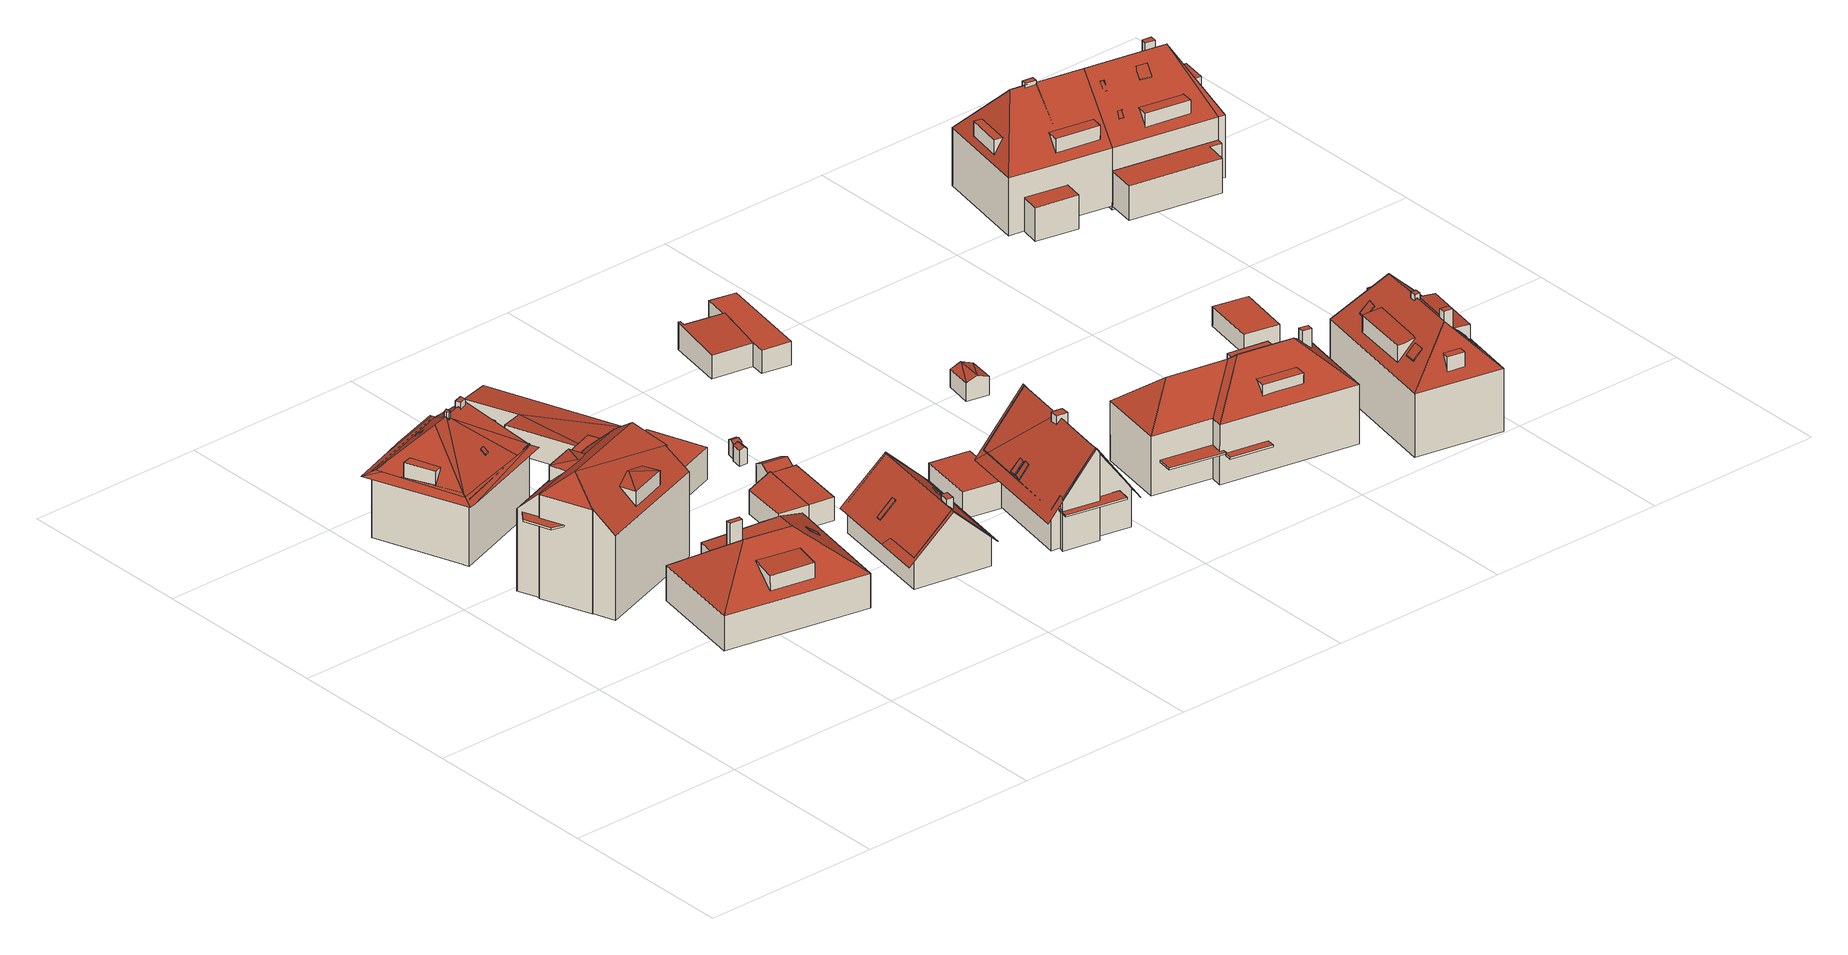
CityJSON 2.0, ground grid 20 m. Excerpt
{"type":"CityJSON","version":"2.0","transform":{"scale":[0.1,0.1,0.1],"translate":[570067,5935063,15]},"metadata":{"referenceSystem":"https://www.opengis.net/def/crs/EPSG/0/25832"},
"CityObjects":{
"building1":{"type":"Building","attributes":{"Grundfläche 2D":"125.779382","Grundhöhe NN":"16.506"},"children":["building1-1","building1-2","building1-3","building1-4","building1-5","building1-6","building1-7","building1-8"],"geometry":[{"type":"MultiSurface","lod":"3","boundaries":[[[0,1,2,3,4,5,6]],[[2,7,8,9,10,4,3]],[[11,0,12,13]],[[0,11,1]],[[14,15,13,12,16,8]],[[16,9,8]],[[17,18,2,19,20,21,22]],[[17,22,21,20,23,24,8,24,18]],[[25,20,26,27,13]],[[20,19,2,1,26]],[[14,8,24,23]],[[13,15,14,23,20,25]],[[8,7,2,18,24]],[[1,11,13,27,26]],[[28,29,24,14,30,31,32]],[[33,34,3,7,29,28]],[[35,36,34,33,37]],[[38,31,30,15,25,27,11,35,37,39]],[[35,11,1]],[[31,38,39,37,33,28,32]],[[35,1,0,6,5,4,3,34,36]],[[15,30,14,16,12,13]],[[9,16,14]],[[8,9,14]],[[3,4,10,9,8,7]],[[8,14,24]],[[8,24,29]],[[8,29,7]],[[13,27,25]],[[27,13,11]],[[13,25,15]]],"semantics":{"surfaces":[{"type":"RoofSurface"},{"type":"WallSurface"},{"type":"GroundSurface"}],"values":[0,0,0,0,0,0,0,0,0,0,0,0,0,0,1,1,1,1,1,2,0,0,0,0,0,0,0,0,0,0,0]}}]},
"building1-1":{"type":"BuildingInstallation","parents":["building1"],"geometry":[{"type":"MultiSurface","lod":"3","boundaries":[[[40,41,42,43]],[[42,41,44]],[[40,43,45]],[[41,40,45,44]]],"semantics":{"surfaces":[{"type":"RoofSurface"},{"type":"WallSurface"}],"values":[0,1,1,1]}}]},
"building1-2":{"type":"BuildingInstallation","parents":["building1"],"geometry":[{"type":"MultiSurface","lod":"3","boundaries":[[[46,47,48,49,50,51]],[[49,48,23,21,52]],[[51,50,49,52,19,53]],[[51,53,20,46]],[[20,54,47,46]],[[48,47,54,23]]],"semantics":{"surfaces":[{"type":"RoofSurface"},{"type":"WallSurface"}],"values":[0,1,1,1,1,1]}}]},
"building1-3":{"type":"BuildingInstallation","parents":["building1"],"geometry":[{"type":"MultiSurface","lod":"3","boundaries":[[[55,56,57,58]],[[58,57,59,60]],[[60,55,58]],[[57,56,59]]],"semantics":{"surfaces":[{"type":"RoofSurface"},{"type":"WallSurface"}],"values":[0,1,1,1]}}]},
"building1-4":{"type":"BuildingInstallation","parents":["building1"],"geometry":[{"type":"MultiSurface","lod":"3","boundaries":[[[61,62,63,64]],[[61,64,65,66]],[[62,61,66,22,67]],[[63,62,67,68]],[[17,65,64,63,68]]],"semantics":{"surfaces":[{"type":"RoofSurface"},{"type":"WallSurface"}],"values":[0,1,1,1,1]}}]},
"building1-5":{"type":"BuildingInstallation","parents":["building1"],"geometry":[{"type":"MultiSurface","lod":"3","boundaries":[[[69,70,71,72]],[[69,72,73]],[[70,69,73,74]],[[71,70,74,75]],[[71,75,72]]],"semantics":{"surfaces":[{"type":"RoofSurface"},{"type":"WallSurface"}],"values":[0,1,1,1,1]}}]},
"building1-6":{"type":"BuildingInstallation","parents":["building1"],"geometry":[{"type":"MultiSurface","lod":"3","boundaries":[[[76,77,78,79]],[[80,81,76,79]],[[82,80,79,78]],[[81,83,77,76]],[[83,82,78,77]]],"semantics":{"surfaces":[{"type":"RoofSurface"},{"type":"WallSurface"}],"values":[0,1,1,1,1]}}]},
"building1-7":{"type":"BuildingInstallation","parents":["building1"],"geometry":[{"type":"MultiSurface","lod":"3","boundaries":[[[84,85,86,87]],[[86,88,89,87]],[[90,84,87,89]],[[85,84,90,91]],[[91,88,86,85]],[[88,91,90,89]]],"semantics":{"surfaces":[{"type":"RoofSurface"},{"type":"WallSurface"},{"type":"OuterCeilingSurface"}],"values":[0,1,1,1,1,2]}}]},
"building1-8":{"type":"BuildingInstallation","parents":["building1"],"geometry":[{"type":"MultiSurface","lod":"3","boundaries":[[[92,93,94]],[[93,95,94]],[[96,97,95]],[[97,94,95]],[[98,99,96,95,93,100]],[[93,92,101,100]],[[97,96,99,102]],[[92,94,97,102,103,101]],[[99,98,100,101,103,102]]],"semantics":{"surfaces":[{"type":"RoofSurface"},{"type":"WallSurface"},{"type":"OuterCeilingSurface"}],"values":[0,0,0,0,1,1,1,1,2]}}]},
"building2":{"type":"Building","attributes":{"Grundfläche 2D":"173.833402","Grundhöhe NN":"15.653"},"children":["building2-1","building2-2"],"geometry":[{"type":"Solid","lod":"3","boundaries":[[[[104,105,106,107,108]],[[108,107,109]],[[109,107,106,110,111]],[[112,113,114,115,116,117,118]],[[112,118,117,116,119,120,121,122]],[[123,124,125,126,127,128,120],[110,106,120,106,105,104,129,130,131,132,111]],[[128,133,121,120]],[[123,120,119]],[[122,121,133]],[[134,135,136,137,138,139,140,141]],[[104,108,130,129]],[[132,109,111]],[[130,108,109,132,131]],[[112,136,135,113]],[[142,115,114,113,135,134,143]],[[144,116,115,142,145,146]],[[147,119,116,144,146,145,148,149]],[[119,147,149,148,150,123]],[[124,123,150,151]],[[125,124,151,152]],[[127,126,125,152,153]],[[128,127,153,154]],[[133,128,154,155]],[[137,122,133,155,156,138]],[[122,137,136,112]],[[139,138,156,157]],[[140,139,157,158]],[[141,140,158,159]],[[134,141,159,143]],[[148,145,142,143,159,158,157,156,155,154,153,152,151,150]]]],"semantics":{"surfaces":[{"type":"RoofSurface"},{"type":"WallSurface"},{"type":"GroundSurface"}],"values":[[0,0,0,0,0,0,0,0,0,0,1,1,1,1,1,1,1,1,1,1,1,1,1,1,1,1,1,1,1,2]]}}]},
"building2-1":{"type":"BuildingInstallation","parents":["building2"],"geometry":[{"type":"MultiSurface","lod":"3","boundaries":[[[117,160,161,162,163]],[[163,162,164]],[[164,162,161,165,118]],[[117,163,166,167]],[[164,118,168]],[[168,166,163,164]]],"semantics":{"surfaces":[{"type":"RoofSurface"},{"type":"WallSurface"}],"values":[0,0,0,1,1,1]}}]},
"building2-2":{"type":"BuildingInstallation","parents":["building2"],"geometry":[{"type":"MultiSurface","lod":"3","boundaries":[[[169,170,171,172,147,144]],[[173,149,147,172]],[[149,146,144,147]],[[146,174,169,144]],[[174,175,170,169]],[[175,176,171,170]],[[176,173,172,171]],[[173,176,175,174,146,149]]],"semantics":{"surfaces":[{"type":"RoofSurface"},{"type":"WallSurface"},{"type":"OuterCeilingSurface"}],"values":[0,1,1,1,1,1,1,2]}}]},
"building3":{"type":"Building","attributes":{"Grundfläche 2D":"205.072046","Grundhöhe NN":"16.627"},"children":["building3-1","building3-2","building3-3"],"geometry":[{"type":"Solid","lod":"3","boundaries":[[[[177,178,179,180,181]],[[182,183,184,185]],[[186,187,185,184],[181,188,189,190,178,177]],[[191,183,182]],[[192,184,183,191]],[[192,193,186,184]],[[187,186,193]],[[181,180,188]],[[179,178,190,189]],[[189,188,180,179]],[[194,195,182,185]],[[195,196,191,182]],[[196,197,192,191]],[[197,198,193,192]],[[198,199,187,193]],[[199,194,185,187]],[[199,198,197,196,195,194]]]],"semantics":{"surfaces":[{"type":"RoofSurface"},{"type":"WallSurface"},{"type":"GroundSurface"}],"values":[[0,0,0,0,0,0,0,1,1,1,1,1,1,1,1,1,2]]}}]},
"building3-1":{"type":"BuildingInstallation","parents":["building3"],"geometry":[{"type":"MultiSurface","lod":"3","boundaries":[[[200,201,202,203]],[[201,200,204,205]],[[203,202,206,207]],[[200,203,207,204]],[[202,201,205,206]]],"semantics":{"surfaces":[{"type":"RoofSurface"},{"type":"WallSurface"}],"values":[0,1,1,1,1]}}]},
"building3-2":{"type":"BuildingInstallation","parents":["building3"],"geometry":[{"type":"MultiSurface","lod":"3","boundaries":[[[208,209,210,211]],[[211,210,212,213]],[[208,211,213,214]],[[209,208,214,215]],[[210,209,215,212]]],"semantics":{"surfaces":[{"type":"RoofSurface"},{"type":"WallSurface"}],"values":[0,1,1,1,1]}}]},
"building3-3":{"type":"BuildingInstallation","parents":["building3"],"geometry":[{"type":"MultiSurface","lod":"3","boundaries":[[[216,217,218,219]],[[219,218,220,221]],[[216,219,221,222]],[[217,216,222,223]],[[218,217,223,220]]],"semantics":{"surfaces":[{"type":"RoofSurface"},{"type":"WallSurface"}],"values":[0,1,1,1,1]}}]},
"building4":{"type":"Building","attributes":{"Grundfläche 2D":"21.922705","Grundhöhe NN":"16.578"},"geometry":[{"type":"Solid","lod":"3","boundaries":[[[[224,225,226,227]],[[225,224,228,229]],[[226,225,229,230]],[[227,226,230,231]],[[224,227,231,228]],[[229,228,231,230]]]],"semantics":{"surfaces":[{"type":"RoofSurface"},{"type":"WallSurface"},{"type":"GroundSurface"}],"values":[[0,1,1,1,1,2]]}}]},
"building5":{"type":"Building","attributes":{"Grundfläche 2D":"36.513478","Grundhöhe NN":"16.173"},"children":["building5-1","building5-2"],"geometry":[{"type":"Solid","lod":"3","boundaries":[[[[232,233,234,235,236,237]],[[232,237,238,239,233]],[[233,239,240,234]],[[235,234,240,241]],[[237,236,235,241,242,238]],[[240,239,238,242,241]]]],"semantics":{"surfaces":[{"type":"RoofSurface"},{"type":"WallSurface"},{"type":"GroundSurface"}],"values":[[0,1,1,1,1,2]]}}]},
"building5-1":{"type":"BuildingInstallation","parents":["building5"],"geometry":[{"type":"MultiSurface","lod":"3","boundaries":[[[243,244,245,246]],[[247,248,244,243]],[[249,250,246,245]],[[250,247,243,246]],[[248,249,245,244]],[[248,247,250,249]]],"semantics":{"surfaces":[{"type":"RoofSurface"},{"type":"WallSurface"},{"type":"OuterCeilingSurface"}],"values":[0,1,1,1,1,2]}}]},
"building5-2":{"type":"BuildingInstallation","parents":["building5"],"geometry":[{"type":"MultiSurface","lod":"3","boundaries":[[[251,252,253,254]],[[255,256,254,253]],[[256,257,251,254]],[[257,258,252,251]],[[258,255,253,252]],[[258,257,256,255]]],"semantics":{"surfaces":[{"type":"RoofSurface"},{"type":"WallSurface"},{"type":"OuterCeilingSurface"}],"values":[0,1,1,1,1,2]}}]},
"building6":{"type":"Building","attributes":{"Grundfläche 2D":"84.459665","Grundhöhe NN":"16.590"},"children":["building6-1"],"geometry":[{"type":"Solid","lod":"3","boundaries":[[[[259,260,261]],[[262,263,260,259]],[[264,265,260,263]],[[259,261,266,267]],[[263,262,259,267,268,269]],[[264,263,269,270]],[[265,264,270,271]],[[260,265,271,272]],[[261,260,272,266]],[[270,269,268,267,266,272,271]]]],"semantics":{"surfaces":[{"type":"RoofSurface"},{"type":"WallSurface"},{"type":"GroundSurface"}],"values":[[0,0,0,1,1,1,1,1,1,2]]}}]},
"building6-1":{"type":"BuildingInstallation","parents":["building6"],"geometry":[{"type":"MultiSurface","lod":"3","boundaries":[[[273,274,275,276,277,278,279]],[[280,275,274]],[[273,279,278,281,282]],[[274,273,282,283]],[[280,274,283,284]],[[275,280,284,285]],[[276,275,285,286,262,277]],[[281,278,277,262,286]],[[286,285,284,283,282,281]]],"semantics":{"surfaces":[{"type":"RoofSurface"},{"type":"WallSurface"},{"type":"OuterCeilingSurface"}],"values":[0,0,1,1,1,1,1,1,2]}}]},
"building7":{"type":"Building","attributes":{"Grundfläche 2D":"107.794295","Grundhöhe NN":"16.826"},"children":["building7-1","building7-2","building7-3","building7-4"],"geometry":[{"type":"Solid","lod":"3","boundaries":[[[[287,288,289,290,291,292,293,294]],[[289,288,287,294,295,296]],[[297,298,299,300]],[[301,287,297,300,302]],[[303,301,302,304]],[[299,298,288,303,304]],[[300,299,304,302]],[[289,288,298,297,287,294,293,292,291,290]],[[301,303,288,289,296,295,294,287]]]],"semantics":{"surfaces":[{"type":"RoofSurface"},{"type":"WallSurface"},{"type":"GroundSurface"}],"values":[[0,0,1,1,1,1,2,0,0]]}}]},
"building7-1":{"type":"BuildingInstallation","parents":["building7"],"geometry":[{"type":"MultiSurface","lod":"3","boundaries":[[[305,306,307,308,309]],[[310,311,305,309]],[[312,310,309,308]],[[307,313,312,308]]],"semantics":{"surfaces":[{"type":"RoofSurface"},{"type":"WallSurface"}],"values":[0,1,1,1]}}]},
"building7-2":{"type":"BuildingInstallation","parents":["building7"],"geometry":[{"type":"MultiSurface","lod":"3","boundaries":[[[314,315,316,317]],[[318,319,317,316]],[[314,317,319,320]],[[320,321,315,314]],[[316,315,321,318]]],"semantics":{"surfaces":[{"type":"RoofSurface"},{"type":"WallSurface"}],"values":[0,1,1,1,1]}}]},
"building7-3":{"type":"BuildingInstallation","parents":["building7"],"geometry":[{"type":"MultiSurface","lod":"3","boundaries":[[[322,323,324,325]],[[324,323,326,327]],[[325,324,327,328]],[[328,329,322,325]],[[329,326,323,322]]],"semantics":{"surfaces":[{"type":"RoofSurface"},{"type":"WallSurface"}],"values":[0,1,1,1,1]}}]},
"building7-4":{"type":"BuildingInstallation","parents":["building7"],"geometry":[{"type":"MultiSurface","lod":"3","boundaries":[[[330,310,312,331]],[[313,332,331,312]],[[332,333,330,331]],[[333,311,310,330]]],"semantics":{"surfaces":[{"type":"RoofSurface"},{"type":"WallSurface"}],"values":[0,1,1,1]}}]},
"building8":{"type":"Building","attributes":{"Grundfläche 2D":"20.406325","Grundhöhe NN":"16.701"},"geometry":[{"type":"Solid","lod":"3","boundaries":[[[[334,335,224,336]],[[337,338,336,224]],[[338,339,334,336]],[[339,340,335,334]],[[340,337,224,335]],[[340,339,338,337]]]],"semantics":{"surfaces":[{"type":"RoofSurface"},{"type":"WallSurface"},{"type":"GroundSurface"}],"values":[[0,1,1,1,1,2]]}}]},
"building9":{"type":"Building","attributes":{"Grundfläche 2D":"6.715990","Grundhöhe NN":"16.578"},"geometry":[{"type":"Solid","lod":"3","boundaries":[[[[341,342,343,344]],[[345,341,344,346]],[[346,344,343,347,348]],[[345,346,348,349]],[[342,341,345,349,350]],[[343,342,350,347]],[[348,347,350,349]]]],"semantics":{"surfaces":[{"type":"RoofSurface"},{"type":"WallSurface"},{"type":"GroundSurface"}],"values":[[0,0,1,1,1,1,2]]}}]},
"building10":{"type":"Building","attributes":{"Grundfläche 2D":"1.059563","Grundhöhe NN":"16.506"},"geometry":[{"type":"Solid","lod":"3","boundaries":[[[[351,352,353,354]],[[355,351,354,356]],[[356,354,353,357,358]],[[355,356,358,359]],[[352,351,355,359,360]],[[353,352,360,357]],[[358,357,360,359]]]],"semantics":{"surfaces":[{"type":"RoofSurface"},{"type":"WallSurface"},{"type":"GroundSurface"}],"values":[[0,0,1,1,1,1,2]]}}]},
"building11":{"type":"Building","attributes":{"Grundfläche 2D":"0.875251","Grundhöhe NN":"16.700"},"geometry":[{"type":"Solid","lod":"3","boundaries":[[[[361,362,363,364]],[[361,364,365,366,367]],[[365,364,363,368,369]],[[367,366,365,369,370]],[[362,361,367,370,371]],[[363,362,371,368]],[[369,368,371,370]]]],"semantics":{"surfaces":[{"type":"RoofSurface"},{"type":"WallSurface"},{"type":"GroundSurface"}],"values":[[0,0,1,1,1,1,2]]}}]},
"building12":{"type":"Building","attributes":{"Grundfläche 2D":"28.225681","Grundhöhe NN":"16.705"},"geometry":[{"type":"Solid","lod":"3","boundaries":[[[[372,373,374,375,376,377]],[[378,379,376,375]],[[379,380,377,376]],[[380,381,372,377]],[[381,382,373,372]],[[382,383,374,373]],[[383,378,375,374]],[[378,383,382,381,380,379]]]],"semantics":{"surfaces":[{"type":"RoofSurface"},{"type":"WallSurface"},{"type":"GroundSurface"}],"values":[[0,1,1,1,1,1,1,2]]}}]},
"building13":{"type":"Building","attributes":{"Grundfläche 2D":"120.433081","Grundhöhe NN":"16.885"},"children":["building13-1","building13-2","building13-3","building13-4","building13-5"],"geometry":[{"type":"Solid","lod":"3","boundaries":[[[[384,385,386,387,388]],[[389,390,385,384,388]],[[391,392,393,394,395,390]],[[396,391,390,389,388]],[[387,386,397,388]],[[392,391,396,388,397,398,393]],[[399,387,400,401,402]],[[403,399,402,404]],[[405,406,403,404,407,408]],[[409,410,406,405,408,407,411,412]],[[413,414,392,410,409,412,411,415,416]],[[417,418,419,414,413,416,415,420,421]],[[418,417,421,420,422,423]],[[400,384,389,423,422,401]],[[402,401,422,420,415,411,407,404]],[[386,385,384,400,387]],[[384,385,390,389]],[[387,399,403,406,410,392,393,398,397,386]],[[393,392,414,419,418,423,389,390,395,394]]]],"semantics":{"surfaces":[{"type":"RoofSurface"},{"type":"WallSurface"},{"type":"GroundSurface"}],"values":[[0,0,0,0,0,0,1,1,1,1,1,1,1,1,2,0,0,0,0]]}}]},
"building13-1":{"type":"BuildingInstallation","parents":["building13"],"geometry":[{"type":"MultiSurface","lod":"3","boundaries":[[[424,425,426,427]],[[427,426,428,429]],[[424,427,429,430]],[[425,424,430,431]],[[426,425,431,428]]],"semantics":{"surfaces":[{"type":"RoofSurface"},{"type":"WallSurface"}],"values":[0,1,1,1,1]}}]},
"building13-2":{"type":"BuildingInstallation","parents":["building13"],"geometry":[{"type":"MultiSurface","lod":"3","boundaries":[[[432,433,434,435]],[[433,432,436,437]],[[434,438,439,435]],[[439,436,432,435]],[[437,438,434,433]]],"semantics":{"surfaces":[{"type":"RoofSurface"},{"type":"WallSurface"}],"values":[0,1,1,1,1]}}]},
"building13-3":{"type":"BuildingInstallation","parents":["building13"],"geometry":[{"type":"MultiSurface","lod":"3","boundaries":[[[440,441,442,443]],[[444,445,441,440]],[[446,447,443,442]],[[440,443,447,444]],[[441,445,446,442]]],"semantics":{"surfaces":[{"type":"RoofSurface"},{"type":"WallSurface"}],"values":[0,1,1,1,1]}}]},
"building13-4":{"type":"BuildingInstallation","parents":["building13"],"geometry":[{"type":"MultiSurface","lod":"3","boundaries":[[[448,449,450,451,452]],[[453,454,449,448]],[[455,450,449,454,396]],[[455,456,451,450]],[[456,388,452,451]],[[388,453,448,452]]],"semantics":{"surfaces":[{"type":"RoofSurface"},{"type":"WallSurface"}],"values":[0,1,1,1,1,1]}}]},
"building13-5":{"type":"BuildingInstallation","parents":["building13"],"geometry":[{"type":"MultiSurface","lod":"3","boundaries":[[[417,413,409,405,457,458,459,460]],[[405,408,461,457]],[[460,462,421,417]],[[417,421,416,413]],[[413,416,412,409]],[[405,409,412,408]],[[461,463,458,457]],[[459,458,463,464]],[[464,462,460,459]],[[463,461,408,412,416,421,462,464]]],"semantics":{"surfaces":[{"type":"RoofSurface"},{"type":"WallSurface"},{"type":"OuterCeilingSurface"}],"values":[0,1,1,1,1,1,1,1,1,2]}}]},
"building14":{"type":"Building","attributes":{"Grundfläche 2D":"61.263759","Grundhöhe NN":"16.978"},"geometry":[{"type":"Solid","lod":"3","boundaries":[[[[465,466,467,468,469,470,471,472,473]],[[469,468,467,474,475,476,477,478,479]],[[465,473,480,481]],[[466,465,481,482]],[[469,483,484,470]],[[471,470,484,485]],[[472,471,485,486]],[[473,472,486,480]],[[475,466,482,487,476]],[[477,476,487,488]],[[478,477,488,489]],[[479,478,489,490]],[[469,479,490,483]],[[474,467,466,475]],[[480,486,485,484,483,490,489,488,487,482,481]]]],"semantics":{"surfaces":[{"type":"RoofSurface"},{"type":"WallSurface"},{"type":"GroundSurface"}],"values":[[0,0,1,1,1,1,1,1,1,1,1,1,1,1,2]]}}]},
"building15":{"type":"Building","attributes":{"Grundfläche 2D":"7.908823","Grundhöhe NN":"17.303"},"geometry":[{"type":"Solid","lod":"3","boundaries":[[[[491,492,493]],[[491,493,494]],[[495,494,496]],[[491,494,495]],[[493,492,497,498]],[[496,494,493,498,499]],[[495,496,499,500]],[[497,492,491,495,500]],[[499,498,497,500]]]],"semantics":{"surfaces":[{"type":"RoofSurface"},{"type":"WallSurface"},{"type":"GroundSurface"}],"values":[[0,0,0,0,1,1,1,1,2]]}}]},
"building16":{"type":"Building","attributes":{"Grundfläche 2D":"199.440541","Grundhöhe NN":"16.832"},"children":["building16-1","building16-2","building16-3","building16-4","building16-5","building16-6","building16-7"],"geometry":[{"type":"Solid","lod":"3","boundaries":[[[[501,502,503]],[[501,504,505,502]],[[504,506,507,505]],[[508,509,510,507,506]],[[511,510,509]],[[512,503,502,505,507,510,511,513]],[[501,503,514,515]],[[516,504,501,515,517,518]],[[519,506,504,516,518,517,520,521]],[[520,522,509,508,506,519,521]],[[511,509,522,523]],[[503,512,513,511,523,514]],[[514,523,522,520,517,515]]]],"semantics":{"surfaces":[{"type":"RoofSurface"},{"type":"WallSurface"},{"type":"GroundSurface"}],"values":[[0,0,0,0,0,0,1,1,1,1,1,1,2]]}}]},
"building16-1":{"type":"BuildingInstallation","parents":["building16"],"geometry":[{"type":"MultiSurface","lod":"3","boundaries":[[[524,525,526,527,528]],[[527,526,529]],[[525,524,530]],[[531,529,526,525,530]]],"semantics":{"surfaces":[{"type":"RoofSurface"},{"type":"WallSurface"}],"values":[0,1,1,1]}}]},
"building16-2":{"type":"BuildingInstallation","parents":["building16"],"geometry":[{"type":"MultiSurface","lod":"3","boundaries":[[[532,533,534,535,536]],[[535,534,537]],[[533,532,538]],[[537,534,533,538,539]]],"semantics":{"surfaces":[{"type":"RoofSurface"},{"type":"WallSurface"}],"values":[0,1,1,1]}}]},
"building16-3":{"type":"BuildingInstallation","parents":["building16"],"geometry":[{"type":"MultiSurface","lod":"3","boundaries":[[[540,541,542,543]],[[543,542,544,545]],[[540,543,545,546]],[[541,540,546,547]],[[542,541,547,544]]],"semantics":{"surfaces":[{"type":"RoofSurface"},{"type":"WallSurface"}],"values":[0,1,1,1,1]}}]},
"building16-4":{"type":"BuildingInstallation","parents":["building16"],"geometry":[{"type":"MultiSurface","lod":"3","boundaries":[[[548,549,519,516,550,551]],[[549,548,552,553]],[[549,553,521,519]],[[519,521,518,516]],[[516,518,554,550]],[[551,550,554,555]],[[548,551,555,552]],[[555,554,518,521,553,552]]],"semantics":{"surfaces":[{"type":"RoofSurface"},{"type":"WallSurface"},{"type":"OuterCeilingSurface"}],"values":[0,1,1,1,1,1,1,2]}}]},
"building16-5":{"type":"BuildingInstallation","parents":["building16"],"geometry":[{"type":"MultiSurface","lod":"3","boundaries":[[[556,557,558,559]],[[558,560,561,559]],[[562,556,559,561]],[[557,556,562,563]],[[558,557,563,560]],[[563,562,561,560]]],"semantics":{"surfaces":[{"type":"RoofSurface"},{"type":"WallSurface"},{"type":"OuterCeilingSurface"}],"values":[0,1,1,1,1,2]}}]},
"building16-6":{"type":"BuildingInstallation","parents":["building16"],"geometry":[{"type":"MultiSurface","lod":"3","boundaries":[[[564,565,566,567]],[[568,569,567,566]],[[569,570,564,567]],[[570,571,565,564]],[[571,568,566,565]],[[571,570,569,568]]],"semantics":{"surfaces":[{"type":"RoofSurface"},{"type":"WallSurface"},{"type":"OuterCeilingSurface"}],"values":[0,1,1,1,1,2]}}]},
"building16-7":{"type":"BuildingInstallation","parents":["building16"],"geometry":[{"type":"MultiSurface","lod":"3","boundaries":[[[572,573,574,575]],[[573,576,577,574]],[[575,574,577,578]],[[572,575,578,579]],[[573,572,579,576]],[[577,576,579,578]]],"semantics":{"surfaces":[{"type":"RoofSurface"},{"type":"WallSurface"},{"type":"OuterCeilingSurface"}],"values":[0,1,1,1,1,2]}}]},
"building17":{"type":"Building","attributes":{"Grundfläche 2D":"163.367728","Grundhöhe NN":"15.733"},"children":["building17-1","building17-2","building17-3","building17-4","building17-5","building17-6","building17-7","building17-8","building17-9"],"geometry":[{"type":"Solid","lod":"3","boundaries":[[[[580,581,582,583,584,585]],[[586,587,588,589,590,591,592,593]],[[594,595,596,597,598,599],[585,600,601,581,580]],[[598,602,599]],[[596,595,594,599,602,603],[589,588,587,586,604,605,606]],[[597,596,603]],[[585,584,600]],[[581,601,583,582]],[[601,600,584,583]],[[591,605,604,586,593,592]],[[590,589,606]],[[606,605,591,590]],[[602,598,607,608]],[[603,602,608,609]],[[597,603,609,610]],[[598,597,610,607]],[[608,607,610,609]]]],"semantics":{"surfaces":[{"type":"RoofSurface"},{"type":"WallSurface"},{"type":"GroundSurface"}],"values":[[0,0,0,0,0,0,1,1,1,1,1,1,1,1,1,1,2]]}}]},
"building17-1":{"type":"BuildingInstallation","parents":["building17"],"geometry":[{"type":"MultiSurface","lod":"3","boundaries":[[[611,612,613,614]],[[614,613,615,616]],[[616,617,611,614]],[[617,618,612,611]],[[613,612,618,615]]],"semantics":{"surfaces":[{"type":"RoofSurface"},{"type":"WallSurface"}],"values":[0,1,1,1,1]}}]},
"building17-2":{"type":"BuildingInstallation","parents":["building17"],"geometry":[{"type":"MultiSurface","lod":"3","boundaries":[[[619,620,621,622]],[[622,621,623,624]],[[619,622,624,625]],[[625,626,620,619]],[[626,623,621,620]]],"semantics":{"surfaces":[{"type":"RoofSurface"},{"type":"WallSurface"}],"values":[0,1,1,1,1]}}]},
"building17-3":{"type":"BuildingInstallation","parents":["building17"],"geometry":[{"type":"MultiSurface","lod":"3","boundaries":[[[627,628,629,630,631,632]],[[630,629,633,634]],[[635,636,627,632]],[[634,637,635,632,631,630]],[[629,628,627,636,638,633]]],"semantics":{"surfaces":[{"type":"RoofSurface"},{"type":"WallSurface"}],"values":[0,1,1,1,1]}}]},
"building17-4":{"type":"BuildingInstallation","parents":["building17"],"geometry":[{"type":"MultiSurface","lod":"3","boundaries":[[[639,640,641,642]],[[641,640,643,644]],[[642,641,644,645]],[[639,642,645,646]],[[640,639,646,643]]],"semantics":{"surfaces":[{"type":"RoofSurface"},{"type":"WallSurface"}],"values":[0,1,1,1,1]}}]},
"building17-5":{"type":"BuildingInstallation","parents":["building17"],"geometry":[{"type":"MultiSurface","lod":"3","boundaries":[[[647,648,649,650,651]],[[652,653,651,650]],[[653,654,655,648,647,651]],[[655,656,649,648]],[[656,652,650,649]]],"semantics":{"surfaces":[{"type":"RoofSurface"},{"type":"WallSurface"}],"values":[0,1,1,1,1]}}]},
"building17-6":{"type":"BuildingInstallation","parents":["building17"],"geometry":[{"type":"MultiSurface","lod":"3","boundaries":[[[657,658,659,660,661,662]],[[663,594,664,660,659,658]],[[664,665,661,660]],[[661,665,595,666,662]],[[666,667,663,658,657,662]]],"semantics":{"surfaces":[{"type":"RoofSurface"},{"type":"WallSurface"}],"values":[0,1,1,1,1]}}]},
"building17-7":{"type":"BuildingInstallation","parents":["building17"],"geometry":[{"type":"MultiSurface","lod":"3","boundaries":[[[668,669,670,671]],[[670,669,672]],[[668,671,673]],[[669,668,673,672]]],"semantics":{"surfaces":[{"type":"RoofSurface"},{"type":"WallSurface"}],"values":[0,1,1,1]}}]},
"building17-8":{"type":"BuildingInstallation","parents":["building17"],"geometry":[{"type":"MultiSurface","lod":"3","boundaries":[[[674,675,676,677]],[[676,675,678]],[[674,677,679]],[[675,674,679,678]]],"semantics":{"surfaces":[{"type":"RoofSurface"},{"type":"WallSurface"}],"values":[0,1,1,1]}}]},
"building17-9":{"type":"BuildingInstallation","parents":["building17"],"geometry":[{"type":"MultiSurface","lod":"3","boundaries":[[[680,681,682,683]],[[680,683,684,685]],[[681,680,685,686]],[[682,681,686,687]],[[683,682,687,684]],[[686,685,684,687]]],"semantics":{"surfaces":[{"type":"RoofSurface"},{"type":"WallSurface"},{"type":"OuterCeilingSurface"}],"values":[0,1,1,1,1,2]}}]},
"building18":{"type":"Building","attributes":{"Grundfläche 2D":"24.290276","Grundhöhe NN":"17.234"},"geometry":[{"type":"Solid","lod":"3","boundaries":[[[[688,689,690,691]],[[692,693,691,690]],[[693,694,688,691]],[[694,695,689,688]],[[695,692,690,689]],[[695,694,693,692]]]],"semantics":{"surfaces":[{"type":"RoofSurface"},{"type":"WallSurface"},{"type":"GroundSurface"}],"values":[[0,1,1,1,1,2]]}}]},
"building19":{"type":"Building","attributes":{"Grundfläche 2D":"170.966450","Grundhöhe NN":"16.946"},"children":["building19-1","building19-2","building19-3","building19-4","building19-5","building19-6"],"geometry":[{"type":"Solid","lod":"3","boundaries":[[[[696,697,698,699,697,700,701,702,703,704,705]],[[698,697,699]],[[706,707,708,701,700,697,696]],[[702,701,708]],[[709,710,711,712]],[[713,714,715,716,717,718]],[[706,696,705,716,719,720,707]],[[708,707,720,721]],[[702,708,721,722]],[[709,723,719,716,705,704,703,702,722,724,710]],[[711,710,724,725]],[[712,711,725,726]],[[709,712,726,723]],[[716,715,727,719]],[[717,716,719,728]],[[718,717,728,729]],[[713,718,729,730]],[[714,713,730,731]],[[715,714,731,727]],[[723,726,725,724,722,721,720,719]],[[729,728,719,727,731,730]]]],"semantics":{"surfaces":[{"type":"RoofSurface"},{"type":"WallSurface"},{"type":"GroundSurface"}],"values":[[0,0,0,0,0,0,1,1,1,1,1,1,1,1,1,1,1,1,1,2,2]]}}]},
"building19-1":{"type":"BuildingInstallation","parents":["building19"],"geometry":[{"type":"MultiSurface","lod":"3","boundaries":[[[732,733,734,735]],[[736,737,732,735]],[[735,734,738,736]],[[737,739,733,732]],[[734,733,739,738]]],"semantics":{"surfaces":[{"type":"RoofSurface"},{"type":"WallSurface"}],"values":[0,1,1,1,1]}}]},
"building19-2":{"type":"BuildingInstallation","parents":["building19"],"geometry":[{"type":"MultiSurface","lod":"3","boundaries":[[[740,741,742,743]],[[742,741,744]],[[740,743,745]],[[741,740,745,744]]],"semantics":{"surfaces":[{"type":"RoofSurface"},{"type":"WallSurface"}],"values":[0,1,1,1]}}]},
"building19-3":{"type":"BuildingInstallation","parents":["building19"],"geometry":[{"type":"MultiSurface","lod":"3","boundaries":[[[746,747,748,749]],[[750,748,747]],[[751,746,749]],[[747,746,751,750]]],"semantics":{"surfaces":[{"type":"RoofSurface"},{"type":"WallSurface"}],"values":[0,1,1,1]}}]},
"building19-4":{"type":"BuildingInstallation","parents":["building19"],"geometry":[{"type":"MultiSurface","lod":"3","boundaries":[[[752,753,754,755]],[[753,756,754]],[[755,757,752]],[[753,752,757,756]]],"semantics":{"surfaces":[{"type":"RoofSurface"},{"type":"WallSurface"}],"values":[0,1,1,1]}}]},
"building19-5":{"type":"BuildingInstallation","parents":["building19"],"geometry":[{"type":"MultiSurface","lod":"3","boundaries":[[[758,759,760,761,762,763]],[[762,761,760,764,700,765]],[[763,762,765,766]],[[758,763,766,699]],[[758,699,697]],[[759,758,697,767]],[[760,759,767,764]]],"semantics":{"surfaces":[{"type":"RoofSurface"},{"type":"WallSurface"}],"values":[0,1,1,1,1,1,1]}}]},
"building19-6":{"type":"BuildingInstallation","parents":["building19"],"geometry":[{"type":"MultiSurface","lod":"3","boundaries":[[[768,769,770,771,772,773,774,775]],[[774,773,776]],[[770,769,777]],[[771,770,777,778,698,779,776,773,772]]],"semantics":{"surfaces":[{"type":"RoofSurface"},{"type":"WallSurface"}],"values":[0,1,1,1]}}]},
"building20":{"type":"Building","attributes":{"Grundfläche 2D":"138.461231","Grundhöhe NN":"16.430"},"children":["building20-1","building20-2","building20-3","building20-4","building20-5","building20-6","building20-7","building20-8","building20-9"],"geometry":[{"type":"Solid","lod":"3","boundaries":[[[[705,780,781,696]],[[782,781,780]],[[782,783,781]],[[783,707,696,781]],[[780,705,784,785]],[[782,780,785,786]],[[783,782,786,787]],[[707,783,787,788]],[[705,696,707,788,784]],[[784,788,787,786,785]]]],"semantics":{"surfaces":[{"type":"RoofSurface"},{"type":"WallSurface"},{"type":"GroundSurface"}],"values":[[0,0,0,0,1,1,1,1,1,2]]}}]},
"building20-1":{"type":"BuildingInstallation","parents":["building20"],"geometry":[{"type":"MultiSurface","lod":"3","boundaries":[[[789,790,791,792]],[[791,790,793]],[[789,792,794]],[[793,790,789,794]]],"semantics":{"surfaces":[{"type":"RoofSurface"},{"type":"WallSurface"}],"values":[0,1,1,1]}}]},
"building20-2":{"type":"BuildingInstallation","parents":["building20"],"geometry":[{"type":"MultiSurface","lod":"3","boundaries":[[[795,796,797,798]],[[799,797,796]],[[800,795,798]],[[796,795,800,799]]],"semantics":{"surfaces":[{"type":"RoofSurface"},{"type":"WallSurface"}],"values":[0,1,1,1]}}]},
"building20-3":{"type":"BuildingInstallation","parents":["building20"],"geometry":[{"type":"MultiSurface","lod":"3","boundaries":[[[801,802,803,804,805]],[[802,801,806,807]],[[803,802,807,808]],[[801,805,809,806]],[[804,810,811,812]],[[805,804,812,809]],[[804,803,808,812]]],"semantics":{"surfaces":[{"type":"RoofSurface"},{"type":"WallSurface"}],"values":[0,1,1,1,1,1,1]}}]},
"building20-4":{"type":"BuildingInstallation","parents":["building20"],"geometry":[{"type":"MultiSurface","lod":"3","boundaries":[[[813,814,815,816]],[[816,815,817,818]],[[813,816,818,819]],[[814,813,819,820]],[[815,814,820,817]]],"semantics":{"surfaces":[{"type":"RoofSurface"},{"type":"WallSurface"}],"values":[0,1,1,1,1]}}]},
"building20-5":{"type":"BuildingInstallation","parents":["building20"],"geometry":[{"type":"MultiSurface","lod":"3","boundaries":[[[821,822,823,824]],[[825,826,824,823]],[[821,824,826,827]],[[822,821,827,828]],[[828,825,823,822]]],"semantics":{"surfaces":[{"type":"RoofSurface"},{"type":"WallSurface"}],"values":[0,1,1,1,1]}}]},
"building20-6":{"type":"BuildingInstallation","parents":["building20"],"geometry":[{"type":"MultiSurface","lod":"3","boundaries":[[[829,830,831,832]],[[833,834,832,831]],[[829,832,834,835]],[[830,829,835,836]],[[831,830,836,833]]],"semantics":{"surfaces":[{"type":"RoofSurface"},{"type":"WallSurface"}],"values":[0,1,1,1,1]}}]},
"building20-7":{"type":"BuildingInstallation","parents":["building20"],"geometry":[{"type":"MultiSurface","lod":"3","boundaries":[[[837,838,839,840,841]],[[839,842,840]],[[837,843,838]],[[839,838,843,842]]],"semantics":{"surfaces":[{"type":"RoofSurface"},{"type":"WallSurface"}],"values":[0,1,1,1]}}]},
"building20-8":{"type":"BuildingInstallation","parents":["building20"],"geometry":[{"type":"MultiSurface","lod":"3","boundaries":[[[844,845,846,847]],[[844,847,848,849]],[[847,846,850,848]],[[845,844,849,851]],[[846,845,851,850]]],"semantics":{"surfaces":[{"type":"RoofSurface"},{"type":"WallSurface"}],"values":[0,1,1,1,1]}}]},
"building20-9":{"type":"BuildingInstallation","parents":["building20"],"geometry":[{"type":"MultiSurface","lod":"3","boundaries":[[[852,853,854,855]],[[854,853,856]],[[857,852,855]],[[853,852,857,856]]],"semantics":{"surfaces":[{"type":"RoofSurface"},{"type":"WallSurface"}],"values":[0,1,1,1]}}]}
},
"vertices":[
[3,556,86],[15,548,92],[123,587,92],[124,587,92],[128,599,87],[71,580,87],[54,574,86],[135,554,92],[159,487,92],[167,483,88],[133,583,87],[17,541,92],[43,441,87],[46,452,92],[137,480,92],[48,453,92],[51,443,87],[108,528,141],[111,529,141],[81,521,138],[79,518,141],[83,519,141],[100,525,141],[83,517,138],[158,488,93],[47,455,94],[60,512,141],[47,456,95],[159,488,15],[159,488,93],[49,449,90],[49,449,15],[158,488,15],[123,590,15],[123,590,90],[13,552,90],[37,560,90],[13,552,15],[47,454,15],[47,456,15],
[145,522,109],[134,555,109],[124,552,109],[136,519,109],[134,555,94],[145,522,94],
[79,518,146],[80,515,146],[83,517,146],[82,522,146],[81,521,146],[78,520,146],[82,522,138],[78,520,138],[80,515,138],
[46,488,110],[36,521,110],[25,518,110],[37,485,110],[25,518,93],[37,485,94],
[99,528,146],[101,522,146],[109,525,146],[108,531,146],[108,531,138],[99,528,137],[101,522,138],[109,525,138],
[79,559,104],[74,558,104],[76,552,109],[81,554,109],[79,559,103],[74,558,103],[76,552,108],
[99,483,106],[104,485,106],[102,490,111],[97,488,111],[97,488,110],[99,483,105],[102,490,110],[104,485,105],
[165,500,52],[136,584,52],[126,581,52],[155,497,52],[126,581,50],[155,497,50],[165,500,50],[136,584,50],
[56,567,52],[74,573,52],[54,574,52],[71,580,52],[71,582,52],[53,576,52],[71,580,50],[71,582,50],[74,573,50],[56,567,50],[53,576,50],[54,574,50],
[180,345,124],[164,343,127],[158,342,128],[159,340,128],[187,327,124],[144,312,124],[153,339,127],[138,330,124],[203,415,124],[194,440,99],[158,428,99],[62,394,99],[71,370,124],[118,386,124],[153,398,124],[69,369,124],[96,347,149],[199,382,149],[205,416,124],[89,313,124],[90,314,124],[98,289,102],[147,306,102],[231,335,102],[222,360,124],[185,333,113],[187,327,108],[166,320,107],[144,312,107],[224,360,124],[158,428,98],[194,440,98],[203,415,98],[205,416,98],[216,384,98],[231,390,98],[207,457,98],[154,438,98],[62,394,7],[158,428,7],[71,370,98],[71,370,7],[71,370,96],[69,369,98],[69,369,7],[69,369,96],[89,313,7],[90,314,7],[98,289,7],[231,335,7],[222,360,7],[224,360,7],[216,384,7],[231,390,7],[207,457,7],[154,438,7],
[132,387,127],[137,388,128],[136,390,128],[112,404,124],[147,416,124],[141,390,127],[112,404,106],[114,398,111],[147,416,106],
[64,388,98],[55,376,98],[65,346,98],[79,342,98],[79,342,96],[64,388,96],[55,376,96],[65,346,96],
[206,188,82],[192,191,82],[187,164,79],[236,155,79],[240,181,82],[315,265,55],[249,221,97],[245,199,97],[290,135,55],[193,210,97],[130,166,55],[236,155,62],[187,164,62],[190,183,77],[204,286,55],[200,265,55],[150,275,55],[290,135,16],[315,265,16],[204,286,16],[200,265,16],[150,275,16],[130,166,16],
[286,205,68],[288,212,68],[276,215,77],[275,207,77],[286,205,67],[288,212,67],[276,215,76],[275,207,76],
[252,260,69],[250,248,78],[261,246,78],[263,258,69],[261,246,77],[263,258,68],[252,260,68],[250,248,77],
[212,234,101],[213,240,101],[199,242,101],[198,236,101],[199,242,72],[198,236,77],[212,234,76],[213,240,72],
[343,288,43],[356,360,43],[318,347,43],[309,294,43],[343,288,16],[356,360,16],[318,347,16],[309,294,16],
[297,487,48],[261,474,48],[283,410,48],[334,428,48],[313,490,48],[312,492,48],[312,492,12],[261,474,12],[283,410,12],[334,428,12],[313,490,12],
[264,446,42],[267,437,42],[273,439,42],[270,448,42],[264,446,40],[267,437,40],[273,439,40],[270,448,40],
[289,501,37],[265,492,37],[270,477,40],[294,486,40],[270,477,35],[294,486,35],[289,501,35],[265,492,35],
[249,499,45],[244,602,42],[217,592,45],[308,519,39],[309,520,39],[257,670,39],[223,659,42],[217,592,16],[249,499,16],[308,519,16],[309,520,16],[257,670,16],[223,659,16],[244,602,16],
[297,487,39],[312,492,39],[318,492,39],[317,494,39],[308,519,40],[288,513,40],[292,502,40],[313,490,39],[288,513,37],[297,487,37],[312,492,37],[313,490,37],[318,492,37],[308,519,37],
[385,125,94],[407,248,94],[408,250,94],[364,258,52],[358,259,46],[358,256,46],[335,130,46],[384,121,94],[433,112,46],[457,241,46],[343,132,53],[364,255,52],[364,255,18],[343,132,18],[428,117,52],[428,117,18],[449,241,54],[449,241,18],
[424,199,71],[423,196,71],[421,190,71],[424,189,70],[426,199,70],[426,199,69],[426,199,68],[424,189,69],[424,189,68],
[389,137,99],[396,136,99],[398,147,99],[391,148,99],[398,147,86],[391,148,93],[389,137,93],[396,136,86],
[360,202,58],[377,199,75],[378,205,75],[361,208,58],[377,199,74],[378,205,74],[361,208,57],[360,202,57],
[433,197,62],[431,188,62],[431,188,61],[433,197,61],
[383,353,43],[355,358,43],[371,283,43],[343,288,17],[371,283,17],[383,353,17],[355,358,17],
[387,371,43],[389,383,37],[362,388,37],[359,376,43],[385,359,37],[357,364,37],[362,388,16],[357,364,16],[385,359,16],[389,383,16],
[376,422,35],[380,422,32],[382,433,32],[378,434,35],[371,423,32],[373,435,32],[382,433,15],[373,435,15],[371,423,15],[380,422,15],
[383,438,36],[384,443,34],[375,444,34],[374,439,36],[373,435,34],[378,434,34],[382,433,34],[375,444,17],[373,435,17],[382,433,17],[384,443,17],
[522,258,48],[477,266,48],[466,203,48],[508,195,48],[514,228,48],[517,228,48],[508,195,17],[514,228,17],[517,228,17],[522,258,17],[477,266,17],[466,203,17],
[602,206,65],[611,214,55],[560,223,124],[559,220,124],[548,159,124],[580,91,63],[584,82,55],[535,92,124],[534,85,124],[534,84,124],[563,77,82],[582,74,55],[546,150,124],[507,233,55],[481,94,55],[514,228,66],[603,211,65],[603,211,19],[514,228,19],[490,100,65],[490,100,19],[500,98,64],[500,98,78],[500,98,19],[500,98,62],[498,92,64],[498,92,78],[498,92,19],[498,92,62],[538,84,64],[538,84,118],[538,84,19],[538,84,62],[540,91,64],[540,91,118],[539,90,118],[540,91,19],[540,91,62],[578,84,19],[578,84,63],
[595,178,67],[587,179,79],[585,172,79],[594,170,67],[585,172,78],[594,170,66],[595,178,66],[587,179,78],
[515,175,80],[505,177,68],[504,170,68],[513,168,80],[515,175,79],[505,177,66],[504,170,67],[513,168,79],
[504,169,67],[502,161,67],[512,159,81],[514,166,81],[504,169,66],[502,161,66],[512,159,80],[514,166,80],
[542,160,128],[541,151,128],[553,149,128],[554,158,128],[548,159,128],[542,160,117],[541,151,118],[553,149,115],[554,158,115],
[498,99,64],[495,84,64],[562,71,64],[565,86,64],[498,99,62],[565,86,62],[495,84,62],[562,71,62],
[512,607,46],[510,607,46],[500,555,46],[500,552,46],[499,552,46],[496,536,46],[529,530,46],[549,635,46],[519,641,46],[509,599,50],[510,607,51],[466,616,51],[467,623,51],[465,623,51],[453,560,46],[519,641,20],[512,607,20],[510,607,20],[499,552,20],[496,536,20],[529,530,20],[549,635,20],[466,616,20],[467,623,20],[465,623,20],[453,560,20],
[621,361,48],[633,358,44],[639,389,43],[626,392,48],[608,363,44],[614,394,43],[633,358,23],[639,389,23],[614,394,23],[608,363,23],
[632,117,85],[677,148,120],[646,194,85],[699,104,85],[745,135,120],[696,90,85],[751,127,127],[749,80,85],[849,61,85],[812,115,127],[866,153,85],[707,183,85],[766,172,85],[646,194,18],[632,117,18],[699,104,56],[699,104,18],[699,104,54],[696,90,56],[696,90,18],[696,90,54],[849,61,18],[866,153,18],
[755,104,108],[752,91,108],[797,83,108],[799,96,108],[783,99,108],[797,83,96],[752,91,96],[765,89,96],
[808,138,108],[810,151,108],[765,159,108],[763,146,108],[791,141,108],[765,159,96],[810,151,96],[778,156,96],
[836,116,128],[837,123,128],[827,125,128],[826,118,128],[827,125,115],[826,118,115],[836,116,106],[837,123,106],
[699,84,56],[700,89,56],[641,115,56],[638,97,56],[699,84,54],[700,89,54],[641,115,54],[638,97,54],
[700,79,52],[747,70,52],[749,80,52],[702,89,52],[749,80,50],[702,89,50],[700,79,50],[747,70,50],
[715,226,56],[707,183,56],[766,172,56],[774,215,56],[766,172,54],[774,215,54],[715,226,54],[707,183,54],
[870,144,48],[865,145,48],[858,107,48],[862,106,48],[865,145,46],[858,107,46],[862,106,46],[870,144,46],
[965,58,107],[964,54,107],[974,53,106],[982,51,105],[995,118,105],[977,121,107],[922,63,108],[922,65,108],[923,66,108],[935,128,108],[914,132,106],[902,66,106],[909,65,106],[919,63,108],[950,98,130],[949,92,130],[939,40,130],[982,2,78],[1013,163,78],[958,144,130],[995,118,88],[982,51,88],[916,182,78],[885,21,78],[919,63,105],[902,66,87],[914,132,87],[1013,163,7],[916,182,7],[885,21,7],[982,2,7],
[970,29,97],[963,31,105],[962,25,105],[969,23,97],[962,25,104],[969,23,96],[970,29,96],[963,31,104],
[950,40,140],[951,47,140],[941,49,140],[940,42,140],[941,49,129],[940,42,129],[950,40,118],[951,47,118],
[923,139,95],[932,137,105],[933,136,106],[936,147,107],[928,149,98],[925,149,96],[933,136,105],[936,147,106],[925,149,95],[923,139,94],[929,149,99],[932,137,104],
[974,50,97],[966,52,105],[966,48,105],[973,46,97],[966,52,104],[966,48,104],[973,46,96],[974,50,96],
[908,47,98],[916,46,106],[918,58,106],[908,59,96],[906,47,96],[908,59,95],[906,47,95],[908,47,97],[916,46,105],[918,58,105],
[953,97,134],[953,98,134],[950,98,134],[947,99,134],[946,92,134],[952,91,134],[953,98,126],[947,99,127],[946,92,127],[952,91,126],[953,97,126],
[972,166,105],[953,170,104],[951,160,104],[970,156,105],[953,170,87],[972,166,86],
[925,19,105],[944,15,105],[946,24,105],[927,28,105],[944,15,89],[925,19,88],
[993,167,62],[994,176,62],[967,181,62],[965,172,62],[965,172,60],[993,167,60],[994,176,60],[967,181,60],
[871,258,44],[910,250,44],[922,310,44],[883,318,44],[922,310,22],[883,318,22],[871,258,22],[910,250,22],
[972,612,145],[919,622,145],[914,574,92],[919,622,144],[908,625,145],[892,628,145],[849,580,84],[904,569,84],[913,567,84],[962,558,84],[978,643,110],[983,666,84],[870,688,84],[913,567,57],[866,577,57],[861,555,57],[909,546,57],[1063,531,58],[1076,529,58],[1078,536,58],[962,558,58],[956,526,58],[1058,507,58],[962,558,19],[983,666,19],[870,688,19],[849,580,19],[913,567,19],[866,577,19],[861,555,19],[909,546,19],[1078,536,19],[956,526,19],[1058,507,19],[1063,531,19],[1076,529,19],
[908,667,99],[907,659,108],[917,657,109],[918,665,100],[918,665,99],[908,667,98],[917,657,108],[907,659,107],
[945,666,107],[927,670,107],[925,656,107],[942,653,107],[927,670,92],[945,666,92],
[974,661,107],[957,664,107],[955,650,107],[972,647,107],[957,664,92],[974,661,91],
[867,653,108],[859,613,108],[868,611,108],[876,651,108],[859,613,91],[867,653,90],
[919,622,148],[920,627,148],[908,629,148],[908,625,148],[907,623,148],[919,621,148],[908,629,140],[907,623,143],[919,621,143],[920,627,139],
[916,589,108],[908,590,108],[905,576,108],[906,576,108],[914,574,108],[954,567,108],[957,581,108],[936,585,108],[954,567,92],[905,576,92],[906,576,92],[921,573,92],
[1078,536,84],[1063,595,145],[1085,534,84],[1105,643,84],[962,558,14],[1078,536,14],[1085,534,14],[1105,643,14],[983,666,14],
[1090,575,107],[1095,603,107],[1086,605,107],[1081,577,107],[1095,603,89],[1090,575,89],
[1008,655,107],[990,658,107],[987,644,107],[1006,641,107],[990,658,91],[1008,655,91],
[982,571,103],[983,571,103],[987,570,103],[988,575,109],[984,576,109],[982,571,102],[983,571,102],[987,570,102],[984,576,108],[989,575,109],[989,575,108],[988,575,108],
[1020,585,126],[1033,582,126],[1035,591,136],[1022,594,136],[1035,591,135],[1022,594,135],[1020,585,125],[1033,582,125],
[980,592,125],[984,591,125],[986,598,133],[981,599,133],[986,598,132],[981,599,132],[980,592,124],[984,591,124],
[1057,605,147],[1058,612,147],[1048,614,147],[1046,607,147],[1048,614,127],[1046,607,135],[1057,605,135],[1058,612,127],
[1006,570,107],[1003,557,107],[1053,548,107],[1055,561,107],[1025,567,107],[1053,548,92],[1003,557,91],
[1064,637,100],[1062,628,110],[1070,627,110],[1071,636,100],[1071,636,99],[1064,637,99],[1070,627,109],[1062,628,109],
[1039,650,107],[1021,653,107],[1019,638,107],[1036,635,107],[1021,653,91],[1039,650,91]
]}
